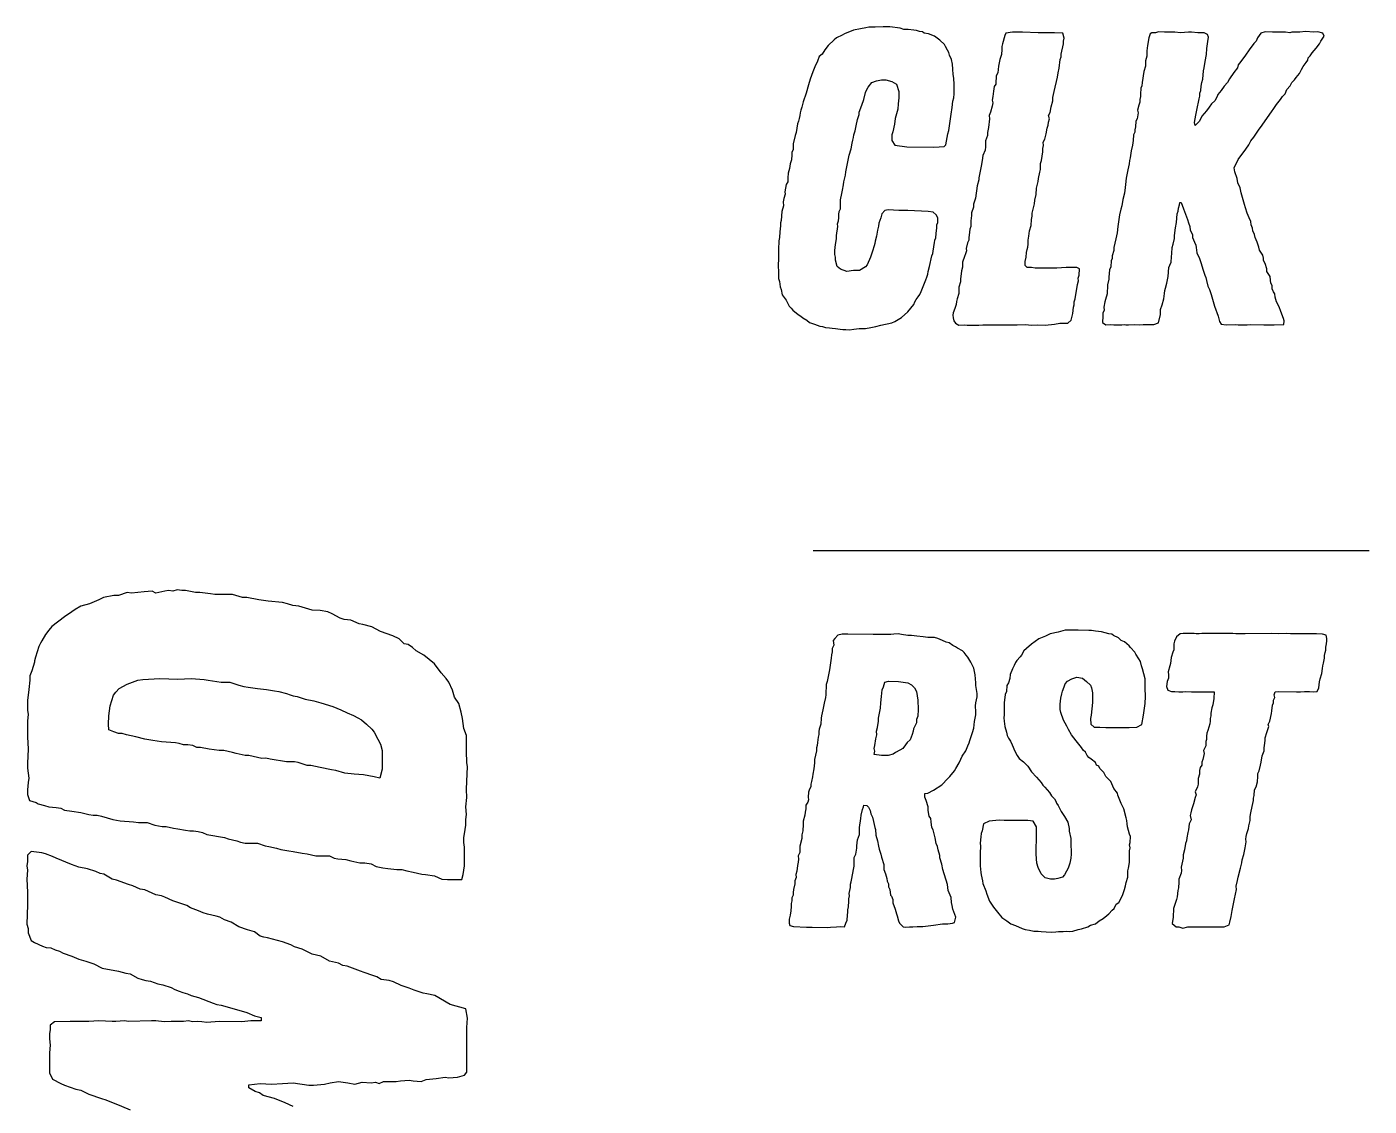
# Model space of a CAD drawing. Extents: x 21.5 to 68.8, y -31.2 to -10.6.
# Drawn here: x 59.603 to 64.135, y -27.529 to -23.886 of the extents above; entities that cross this region are included whole.
import ezdxf

# ---------------------------------------------------------------- set-up
doc = ezdxf.new("R2010")
doc.units = 0
doc.layers.add('Special_Silkscreen_Paths', color=7, linetype='CONTINUOUS')

msp = doc.modelspace()

# ---------------------------------------------------------------- linework, layer by layer
at = {"layer": 'Special_Silkscreen_Paths', "color": 7}
for points in [[(62.380997, -24.908753), (62.395108, -24.905931), (62.413453, -24.90452), (62.43462, -24.90452), (62.452964, -24.900287), (62.469897, -24.897464), (62.486831, -24.893231), (62.523519, -24.884764), (62.533397, -24.880531), (62.555975, -24.86642), (62.577142, -24.848076), (62.598308, -24.822676), (62.601131, -24.814209), (62.605364, -24.805742), (62.612419, -24.797276), (62.618064, -24.788809), (62.622297, -24.778931), (62.629353, -24.761998), (62.637819, -24.73942), (62.642053, -24.730953), (62.644875, -24.721076), (62.646286, -24.711198), (62.650519, -24.694265), (62.658986, -24.658987), (62.661808, -24.65052), (62.666042, -24.620887), (62.667453, -24.615242), (62.668864, -24.605365), (62.671686, -24.598309), (62.673097, -24.582787), (62.675919, -24.564442), (62.675919, -24.554565), (62.678742, -24.546098), (62.678742, -24.530576), (62.673097, -24.520698), (62.663219, -24.51082), (62.646286, -24.509409), (62.577142, -24.505176), (62.547508, -24.505176), (62.510819, -24.503765), (62.499531, -24.505176), (62.489653, -24.516465), (62.486831, -24.530576), (62.479775, -24.54892), (62.478364, -24.558798), (62.475542, -24.571498), (62.471308, -24.592665), (62.467075, -24.609598), (62.465664, -24.616654), (62.464253, -24.62512), (62.458608, -24.643465), (62.451553, -24.66322), (62.440264, -24.68862), (62.43462, -24.695676), (62.414864, -24.708376), (62.393697, -24.708376), (62.37112, -24.711198), (62.349953, -24.704142), (62.338664, -24.694265), (62.33302, -24.673098), (62.33302, -24.66322), (62.331608, -24.654754), (62.331608, -24.640642), (62.33302, -24.620887), (62.337253, -24.601131), (62.337253, -24.589842), (62.341486, -24.560209), (62.340075, -24.550331), (62.342897, -24.540454), (62.344308, -24.530576), (62.344308, -24.519287), (62.34572, -24.509409), (62.349953, -24.499531), (62.349953, -24.469898), (62.354186, -24.448731), (62.357008, -24.437443), (62.359831, -24.419098), (62.361242, -24.40922), (62.366886, -24.386643), (62.368297, -24.375354), (62.379586, -24.318909), (62.386642, -24.297743), (62.389464, -24.277987), (62.392286, -24.268109), (62.393697, -24.259643), (62.395108, -24.249765), (62.399342, -24.237065), (62.403575, -24.220132), (62.407808, -24.198965), (62.413453, -24.182032), (62.413453, -24.173565), (62.42192, -24.149576), (62.428975, -24.131232), (62.43462, -24.107243), (62.438853, -24.097365), (62.443086, -24.088898), (62.455786, -24.073376), (62.471308, -24.067732), (62.488242, -24.06491), (62.503764, -24.06491), (62.523519, -24.070554), (62.539042, -24.079021), (62.547508, -24.104421), (62.547508, -24.125587), (62.544686, -24.145343), (62.543275, -24.163687), (62.534808, -24.194732), (62.531986, -24.214487), (62.526342, -24.239887), (62.523519, -24.249765), (62.523519, -24.26952), (62.533397, -24.285043), (62.574319, -24.290687), (62.663219, -24.292098), (62.682975, -24.290687), (62.699908, -24.289276), (62.705553, -24.283632), (62.712608, -24.246943), (62.71543, -24.235654), (62.723897, -24.180621), (62.726719, -24.158043), (62.729542, -24.136876), (62.732364, -24.125587), (62.733775, -24.111476), (62.733775, -24.080432), (62.732364, -24.059265), (62.730953, -24.046565), (62.729542, -24.028221), (62.72813, -24.011287), (62.725308, -23.995765), (62.718253, -23.981654), (62.71543, -23.971776), (62.711197, -23.964721), (62.704142, -23.952021), (62.701319, -23.944965), (62.685797, -23.930854), (62.667453, -23.916743), (62.647697, -23.909687), (62.632175, -23.906865), (62.62653, -23.902632), (62.616653, -23.901221), (62.606775, -23.898399), (62.598308, -23.896987), (62.578553, -23.894165), (62.564442, -23.894165), (62.551742, -23.889932), (62.516464, -23.885699), (62.493886, -23.885699), (62.467075, -23.88711), (62.445908, -23.88711), (62.436031, -23.888521), (62.417686, -23.892754), (62.393697, -23.896987), (62.364064, -23.909687), (62.355597, -23.913921), (62.337253, -23.922387), (62.328786, -23.929443), (62.309031, -23.949199), (62.297742, -23.96331), (62.287864, -23.977421), (62.277986, -23.985887), (62.272342, -24.00141), (62.263875, -24.021165), (62.25682, -24.038098), (62.248353, -24.062087), (62.242709, -24.081843), (62.234242, -24.110065), (62.224364, -24.138287), (62.220131, -24.156632), (62.215897, -24.166509), (62.214486, -24.176387), (62.213075, -24.184854), (62.210253, -24.194732), (62.208842, -24.204609), (62.204609, -24.213076), (62.203197, -24.227187), (62.200375, -24.242709), (62.197553, -24.252587), (62.190497, -24.280809), (62.190497, -24.300565), (62.186264, -24.309032), (62.186264, -24.317498), (62.184853, -24.334432), (62.18062, -24.348543), (62.177798, -24.364065), (62.173564, -24.379587), (62.173564, -24.385232), (62.172153, -24.389465), (62.172153, -24.40922), (62.166509, -24.417687), (62.162275, -24.443087), (62.163686, -24.450143), (62.159453, -24.465665), (62.156631, -24.476954), (62.158042, -24.489654), (62.152398, -24.509409), (62.149575, -24.539043), (62.148164, -24.547509), (62.148164, -24.557387), (62.145342, -24.577142), (62.143931, -24.596898), (62.14252, -24.608187), (62.141109, -24.63782), (62.141109, -24.674509), (62.139698, -24.684387), (62.139698, -24.697087), (62.141109, -24.708376), (62.141109, -24.735187), (62.143931, -24.745065), (62.146753, -24.763409), (62.149575, -24.771876), (62.153809, -24.79022), (62.166509, -24.808565), (62.176386, -24.82832), (62.183442, -24.835376), (62.189086, -24.842431), (62.207431, -24.856542), (62.215897, -24.862187), (62.222953, -24.867831), (62.237064, -24.876298), (62.245531, -24.883353), (62.262464, -24.888998), (62.280809, -24.896053), (62.289275, -24.897464), (62.299153, -24.900287), (62.313264, -24.901698), (62.321731, -24.903109), (62.33302, -24.90452), (62.348542, -24.905931), (62.35842, -24.907342), (62.368297, -24.907342)], [(62.749296, -24.893231), (62.76764, -24.89182), (62.777518, -24.893231), (62.817029, -24.893231), (62.83114, -24.89182), (62.946851, -24.89182), (62.975073, -24.890409), (62.994829, -24.893231), (63.015995, -24.89182), (63.041395, -24.893231), (63.07244, -24.888998), (63.090784, -24.886176), (63.117595, -24.886176), (63.128884, -24.876298), (63.134529, -24.85372), (63.137351, -24.832553), (63.138762, -24.824087), (63.138762, -24.814209), (63.142995, -24.804331), (63.150051, -24.754942), (63.154284, -24.743653), (63.152873, -24.733776), (63.155695, -24.723898), (63.157106, -24.702731), (63.14864, -24.698498), (63.111951, -24.698498), (63.080906, -24.699909), (63.007529, -24.699909), (62.994829, -24.698498), (62.980718, -24.698498), (62.973662, -24.691442), (62.973662, -24.677331), (62.976484, -24.66322), (62.977895, -24.647698), (62.980718, -24.63782), (62.982129, -24.629354), (62.98354, -24.619476), (62.98354, -24.605365), (62.986362, -24.592665), (62.987773, -24.57432), (62.993418, -24.555976), (62.994829, -24.53622), (62.997651, -24.524931), (62.997651, -24.515054), (63.003295, -24.492476), (63.004706, -24.482598), (63.006118, -24.471309), (63.010351, -24.451554), (63.011762, -24.430387), (63.017406, -24.407809), (63.018818, -24.397932), (63.023051, -24.376765), (63.025873, -24.366887), (63.025873, -24.347132), (63.028695, -24.337254), (63.032929, -24.30762), (63.032929, -24.296332), (63.035751, -24.286454), (63.03434, -24.275165), (63.039984, -24.265287), (63.044218, -24.246943), (63.048451, -24.227187), (63.051273, -24.217309), (63.052684, -24.207432), (63.055506, -24.196143), (63.052684, -24.184854), (63.058329, -24.174976), (63.061151, -24.155221), (63.066795, -24.135465), (63.066795, -24.124176), (63.071029, -24.104421), (63.082317, -24.055032), (63.08514, -24.040921), (63.087962, -24.025398), (63.092195, -23.995765), (63.095017, -23.987298), (63.095017, -23.977421), (63.103484, -23.943554), (63.103484, -23.933676), (63.104895, -23.923799), (63.100662, -23.906865), (63.07244, -23.905454), (63.017406, -23.905454), (62.965195, -23.904043), (62.931329, -23.904043), (62.908751, -23.906865), (62.904518, -23.915332), (62.897462, -23.943554), (62.89464, -23.952021), (62.89464, -23.961899), (62.893229, -23.978832), (62.887584, -23.995765), (62.883351, -24.018343), (62.88194, -24.040921), (62.876295, -24.050798), (62.876295, -24.059265), (62.874884, -24.069143), (62.874884, -24.079021), (62.86924, -24.087487), (62.866418, -24.10301), (62.865007, -24.121354), (62.862184, -24.132643), (62.865007, -24.142521), (62.862184, -24.153809), (62.85654, -24.173565), (62.852307, -24.184854), (62.853718, -24.196143), (62.849484, -24.225776), (62.846662, -24.242709), (62.846662, -24.252587), (62.839607, -24.270932), (62.839607, -24.290687), (62.838195, -24.301976), (62.83114, -24.32032), (62.828318, -24.337254), (62.825495, -24.355598), (62.817029, -24.395109), (62.817029, -24.402165), (62.811384, -24.42192), (62.80574, -24.464254), (62.798684, -24.484009), (62.798684, -24.493887), (62.79304, -24.513643), (62.79304, -24.522109), (62.791629, -24.531987), (62.790218, -24.540454), (62.790218, -24.560209), (62.787396, -24.568676), (62.784573, -24.588431), (62.783162, -24.596898), (62.783162, -24.605365), (62.778929, -24.615242), (62.774696, -24.633587), (62.776107, -24.642054), (62.771873, -24.651931), (62.769051, -24.660398), (62.761996, -24.680154), (62.761996, -24.697087), (62.759173, -24.709787), (62.756351, -24.728131), (62.75494, -24.736598), (62.75494, -24.746476), (62.749296, -24.76482), (62.749296, -24.785987), (62.743651, -24.804331), (62.74224, -24.812798), (62.740829, -24.822676), (62.736596, -24.836787), (62.730951, -24.850898), (62.72954, -24.859364), (62.730951, -24.867831), (62.732362, -24.877709), (62.738007, -24.886176)], [(63.246005, -24.89182), (63.260116, -24.890409), (63.272816, -24.89182), (63.299627, -24.89182), (63.309505, -24.890409), (63.313738, -24.89182), (63.322205, -24.89182), (63.341961, -24.890409), (63.358894, -24.89182), (63.371594, -24.890409), (63.408283, -24.890409), (63.423805, -24.884764), (63.430861, -24.856542), (63.430861, -24.839609), (63.436505, -24.824087), (63.44215, -24.804331), (63.443561, -24.785987), (63.444972, -24.776109), (63.447794, -24.767642), (63.452027, -24.750709), (63.456261, -24.728131), (63.459083, -24.698498), (63.461905, -24.690031), (63.466138, -24.680154), (63.467549, -24.661809), (63.468961, -24.65052), (63.470372, -24.630765), (63.473194, -24.619476), (63.477427, -24.59972), (63.477427, -24.591254), (63.478838, -24.581376), (63.481661, -24.564442), (63.484483, -24.546098), (63.487305, -24.516465), (63.490127, -24.507998), (63.491538, -24.49812), (63.494361, -24.486831), (63.495772, -24.478365), (63.500005, -24.478365), (63.508472, -24.499531), (63.521172, -24.53622), (63.525405, -24.547509), (63.529638, -24.560209), (63.531049, -24.571498), (63.538105, -24.58702), (63.538105, -24.596898), (63.545161, -24.61242), (63.549394, -24.622298), (63.550805, -24.630765), (63.553627, -24.649109), (63.562094, -24.667454), (63.567738, -24.684387), (63.573383, -24.704142), (63.580438, -24.723898), (63.583261, -24.732365), (63.586083, -24.742242), (63.590316, -24.760587), (63.59596, -24.771876), (63.601605, -24.788809), (63.612894, -24.82832), (63.625594, -24.862187), (63.629827, -24.880531), (63.635472, -24.888998), (63.652405, -24.89182), (63.683449, -24.890409), (63.693327, -24.89182), (63.72296, -24.89182), (63.73566, -24.890409), (63.779405, -24.89182), (63.814683, -24.89182), (63.847138, -24.890409), (63.848549, -24.877709), (63.845727, -24.870653), (63.83726, -24.846664), (63.831616, -24.831142), (63.821738, -24.814209), (63.817505, -24.798687), (63.816094, -24.787398), (63.81186, -24.780342), (63.807627, -24.770465), (63.807627, -24.759176), (63.803394, -24.750709), (63.801983, -24.740831), (63.800571, -24.728131), (63.789283, -24.711198), (63.789283, -24.702731), (63.783638, -24.684387), (63.777994, -24.674509), (63.777994, -24.666042), (63.776583, -24.656165), (63.765294, -24.639231), (63.762471, -24.629354), (63.756827, -24.61242), (63.749771, -24.596898), (63.74836, -24.58702), (63.742716, -24.57432), (63.741305, -24.565854), (63.737071, -24.554565), (63.73566, -24.543276), (63.730016, -24.530576), (63.72296, -24.515054), (63.717316, -24.496709), (63.714494, -24.48542), (63.703205, -24.445909), (63.698972, -24.428976), (63.691916, -24.412043), (63.689094, -24.397932), (63.682038, -24.375354), (63.679216, -24.361243), (63.693327, -24.33302), (63.718727, -24.299154), (63.728605, -24.283632), (63.73566, -24.270932), (63.745538, -24.258232), (63.76106, -24.234243), (63.77376, -24.217309), (63.783638, -24.203198), (63.804805, -24.172154), (63.813271, -24.160865), (63.821738, -24.148165), (63.835849, -24.131232), (63.842905, -24.121354), (63.851371, -24.111476), (63.857016, -24.097365), (63.868305, -24.084665), (63.873949, -24.073376), (63.882416, -24.06491), (63.88806, -24.056443), (63.899349, -24.043743), (63.906405, -24.029632), (63.912049, -24.019754), (63.921927, -24.005643), (63.927571, -23.998587), (63.928982, -23.990121), (63.936038, -23.983065), (63.943094, -23.973187), (63.955794, -23.957665), (63.967082, -23.943554), (63.971316, -23.933676), (63.982605, -23.916743), (63.978371, -23.906865), (63.961438, -23.902632), (63.948738, -23.904043), (63.920516, -23.901221), (63.90076, -23.904043), (63.873949, -23.904043), (63.866894, -23.905454), (63.852783, -23.904043), (63.809038, -23.904043), (63.783638, -23.902632), (63.769527, -23.906865), (63.758238, -23.922387), (63.754005, -23.933676), (63.745538, -23.942143), (63.730016, -23.96331), (63.717316, -23.981654), (63.701794, -24.002821), (63.693327, -24.01411), (63.690505, -24.023987), (63.677805, -24.03951), (63.663694, -24.060676), (63.656638, -24.073376), (63.645349, -24.086076), (63.635472, -24.100187), (63.624183, -24.114298), (63.62136, -24.121354), (63.614305, -24.135465), (63.603016, -24.145343), (63.594549, -24.156632), (63.586083, -24.169332), (63.570561, -24.187676), (63.562094, -24.204609), (63.547983, -24.218721), (63.545161, -24.208843), (63.549394, -24.183443), (63.553627, -24.166509), (63.560683, -24.128409), (63.563505, -24.119943), (63.563505, -24.110065), (63.566327, -24.100187), (63.567738, -24.086076), (63.570561, -24.073376), (63.573383, -24.062087), (63.576205, -24.033865), (63.577616, -24.023987), (63.581849, -24.002821), (63.586083, -23.978832), (63.587494, -23.959076), (63.590316, -23.935087), (63.593138, -23.920976), (63.588905, -23.911099), (63.577616, -23.905454), (63.556449, -23.905454), (63.535283, -23.904043), (63.525405, -23.904043), (63.498594, -23.905454), (63.478838, -23.904043), (63.443561, -23.904043), (63.423805, -23.902632), (63.413927, -23.905454), (63.401227, -23.905454), (63.395583, -23.909687), (63.39135, -23.922387), (63.387116, -23.949199), (63.384294, -23.966132), (63.384294, -23.984476), (63.380061, -23.999998), (63.380061, -24.018343), (63.374416, -24.036687), (63.368772, -24.073376), (63.367361, -24.084665), (63.364538, -24.093132), (63.363127, -24.112887), (63.363127, -24.121354), (63.360305, -24.131232), (63.360305, -24.139698), (63.357483, -24.149576), (63.35325, -24.166509), (63.354661, -24.176387), (63.351838, -24.196143), (63.347605, -24.204609), (63.346194, -24.222954), (63.343372, -24.232832), (63.343372, -24.241298), (63.339138, -24.249765), (63.337727, -24.26952), (63.336316, -24.285043), (63.332083, -24.304798), (63.32785, -24.327376), (63.326438, -24.337254), (63.325027, -24.348543), (63.320794, -24.368298), (63.31515, -24.39652), (63.312327, -24.417687), (63.310916, -24.427565), (63.309505, -24.44732), (63.303861, -24.468487), (63.299627, -24.489654), (63.296805, -24.500943), (63.292572, -24.520698), (63.286927, -24.560209), (63.284105, -24.581376), (63.279872, -24.601131), (63.272816, -24.630765), (63.272816, -24.640642), (63.267172, -24.658987), (63.267172, -24.667454), (63.26435, -24.67592), (63.262939, -24.695676), (63.258705, -24.705553), (63.255883, -24.730953), (63.255883, -24.738009), (63.25165, -24.756353), (63.25165, -24.766231), (63.250239, -24.77752), (63.250239, -24.787398), (63.244594, -24.805742), (63.243183, -24.814209), (63.23895, -24.832553), (63.240361, -24.842431), (63.236127, -24.852309), (63.236127, -24.862187), (63.234716, -24.883353)], [(61.091237, -26.383562), (61.089121, -26.368746), (61.089121, -26.358162), (61.087004, -26.343345), (61.087004, -26.277729), (61.078537, -26.254445), (61.074304, -26.220579), (61.070071, -26.199412), (61.061604, -26.169779), (61.046787, -26.148612), (61.040437, -26.125328), (61.027737, -26.097812), (61.019271, -26.085112), (61.002337, -26.066062), (60.979054, -26.036428), (60.94307, -26.006795), (60.91767, -25.991978), (60.90497, -25.981395), (60.890154, -25.970812), (60.877454, -25.968695), (60.86052, -25.951762), (60.839354, -25.941178), (60.79702, -25.926361), (60.767387, -25.911545), (60.737753, -25.903078), (60.725053, -25.900961), (60.697537, -25.888261), (60.674253, -25.886145), (60.661553, -25.881911), (60.634037, -25.867095), (60.61922, -25.860745), (60.59382, -25.856511), (60.566303, -25.854395), (60.521853, -25.841695), (60.500686, -25.839578), (60.483753, -25.833228), (60.46682, -25.828995), (60.418136, -25.824761), (60.386386, -25.820528), (60.34617, -25.812061), (60.331353, -25.812061), (60.297486, -25.801478), (60.238219, -25.801478), (60.223403, -25.799361), (60.187419, -25.795128), (60.172603, -25.795128), (60.138736, -25.788778), (60.126036, -25.788778), (60.111219, -25.786661), (60.096402, -25.790895), (60.081586, -25.788778), (60.068886, -25.790895), (60.039252, -25.797245), (60.026552, -25.790895), (59.999036, -25.793011), (59.956702, -25.797245), (59.941886, -25.795128), (59.912252, -25.805711), (59.897435, -25.805711), (59.861452, -25.812061), (59.846635, -25.820528), (59.814885, -25.833228), (59.785252, -25.841695), (59.766202, -25.852278), (59.755619, -25.860745), (59.730219, -25.877678), (59.687885, -25.909428), (59.677302, -25.922128), (59.666718, -25.936945), (59.654018, -25.958112), (59.649785, -25.966578), (59.643435, -25.977162), (59.632852, -26.013145), (59.628618, -26.025845), (59.628618, -26.030078), (59.620152, -26.059712), (59.613802, -26.076645), (59.613802, -26.091462), (59.609568, -26.123212), (59.607452, -26.142262), (59.605335, -26.159195), (59.605335, -26.193062), (59.607452, -26.205762), (59.605335, -26.229045), (59.605335, -26.281962), (59.607452, -26.324295), (59.605335, -26.370862), (59.605335, -26.387796), (59.609568, -26.421662), (59.607452, -26.436479), (59.605335, -26.461879), (59.605335, -26.476696), (59.611685, -26.497862), (59.634968, -26.504212), (59.641318, -26.508446), (59.662485, -26.514796), (59.677302, -26.519029), (59.702702, -26.521146), (59.717519, -26.523262), (59.730219, -26.529612), (59.755619, -26.533846), (59.785252, -26.538079), (59.812769, -26.544429), (59.827585, -26.546546), (59.840285, -26.546546), (59.855102, -26.550779), (59.893202, -26.561362), (59.918602, -26.565596), (59.963052, -26.569829), (59.979986, -26.571946), (60.009619, -26.571946), (60.035019, -26.580413), (60.060419, -26.584646), (60.073119, -26.584646), (60.098519, -26.590996), (60.113336, -26.593113), (60.138736, -26.597346), (60.153553, -26.599463), (60.166253, -26.599463), (60.181069, -26.601579), (60.195886, -26.605813), (60.210703, -26.612163), (60.269969, -26.622746), (60.282669, -26.626979), (60.312303, -26.633329), (60.325003, -26.637563), (60.339819, -26.641796), (60.382153, -26.641796), (60.407553, -26.650263), (60.420253, -26.652379), (60.445653, -26.658729), (60.46047, -26.662963), (60.487986, -26.667196), (60.502803, -26.669313), (60.532436, -26.675663), (60.54937, -26.677779), (60.579003, -26.684129), (60.62557, -26.684129), (60.640387, -26.692596), (60.653087, -26.694713), (60.680603, -26.696829), (60.697537, -26.701063), (60.72717, -26.707413), (60.744103, -26.707413), (60.76527, -26.711646), (60.782204, -26.720113), (60.805487, -26.724346), (60.82242, -26.726463), (60.852054, -26.730696), (60.868987, -26.730696), (60.88592, -26.734929), (60.907087, -26.739163), (60.93672, -26.745513), (60.94942, -26.747629), (60.979054, -26.751863), (61.004454, -26.762446), (61.023504, -26.764563), (61.072187, -26.764563), (61.076421, -26.747629), (61.080654, -26.717996), (61.080654, -26.654496), (61.078537, -26.639679), (61.078537, -26.622746), (61.080654, -26.610046), (61.084887, -26.580413), (61.084887, -26.561362), (61.087004, -26.544429), (61.084887, -26.519029), (61.089121, -26.487279), (61.087004, -26.459762), (61.089121, -26.432246)], [(62.304799, -26.926644), (62.316088, -26.925233), (62.337254, -26.923822), (62.349954, -26.922411), (62.364065, -26.923822), (62.368299, -26.911122), (62.372532, -26.901244), (62.373943, -26.884311), (62.375354, -26.874433), (62.375354, -26.865966), (62.376765, -26.856089), (62.378176, -26.837744), (62.378176, -26.829278), (62.380999, -26.8194), (62.379588, -26.810933), (62.383821, -26.791178), (62.383821, -26.779889), (62.386643, -26.771422), (62.388054, -26.760133), (62.393699, -26.7305), (62.396521, -26.719211), (62.396521, -26.689578), (62.402165, -26.678289), (62.404988, -26.658533), (62.404988, -26.650067), (62.40781, -26.630311), (62.414865, -26.611967), (62.414865, -26.587978), (62.419099, -26.558345), (62.42051, -26.547056), (62.424743, -26.5273), (62.427565, -26.518833), (62.428976, -26.513189), (62.438854, -26.5146), (62.444499, -26.520245), (62.450143, -26.531533), (62.452965, -26.542822), (62.45861, -26.554111), (62.461432, -26.568222), (62.465665, -26.587978), (62.468487, -26.595033), (62.469899, -26.614789), (62.475543, -26.633133), (62.478365, -26.651478), (62.481187, -26.661356), (62.486832, -26.678289), (62.488243, -26.688167), (62.49671, -26.713567), (62.49671, -26.7305), (62.502354, -26.744611), (62.506587, -26.760133), (62.507999, -26.770011), (62.512232, -26.778478), (62.512232, -26.788355), (62.516465, -26.798233), (62.519287, -26.816578), (62.52211, -26.820811), (62.526343, -26.8321), (62.526343, -26.843389), (62.53481, -26.864555), (62.539043, -26.880078), (62.541865, -26.887133), (62.546099, -26.904066), (62.548921, -26.911122), (62.561621, -26.923822), (62.570087, -26.925233), (62.582787, -26.923822), (62.594076, -26.923822), (62.609598, -26.922411), (62.627943, -26.922411), (62.664632, -26.918178), (62.694265, -26.913944), (62.71261, -26.913944), (62.728132, -26.911122), (62.735187, -26.909711), (62.739421, -26.891366), (62.729543, -26.864555), (62.726721, -26.851855), (62.72531, -26.841978), (62.723898, -26.825044), (62.714021, -26.801055), (62.711198, -26.7813), (62.695676, -26.7305), (62.692854, -26.712156), (62.685798, -26.690989), (62.685798, -26.682522), (62.680154, -26.664178), (62.677332, -26.652889), (62.673098, -26.643011), (62.670276, -26.623256), (62.667454, -26.614789), (62.663221, -26.596444), (62.658987, -26.587978), (62.656165, -26.569633), (62.654754, -26.558345), (62.64911, -26.549878), (62.646287, -26.531533), (62.646287, -26.518833), (62.639232, -26.497667), (62.634998, -26.486378), (62.634998, -26.473678), (62.644876, -26.472267), (62.664632, -26.462389), (62.692854, -26.444045), (62.71261, -26.422878), (62.719665, -26.415822), (62.735187, -26.397478), (62.739421, -26.389011), (62.750709, -26.370667), (62.756354, -26.357967), (62.760587, -26.348089), (62.773287, -26.329745), (62.780343, -26.312811), (62.784576, -26.302934), (62.787398, -26.294467), (62.790221, -26.284589), (62.795865, -26.267656), (62.800098, -26.253545), (62.802921, -26.230967), (62.807154, -26.208389), (62.807154, -26.198511), (62.805743, -26.177345), (62.807154, -26.167467), (62.811387, -26.147712), (62.811387, -26.136423), (62.807154, -26.109612), (62.807154, -26.099734), (62.804332, -26.072923), (62.800098, -26.050345), (62.790221, -26.030589), (62.780343, -26.013656), (62.774698, -26.006601), (62.767643, -25.998134), (62.761998, -25.992489), (62.745065, -25.982612), (62.73801, -25.978378), (62.729543, -25.974145), (62.716843, -25.965678), (62.706965, -25.962856), (62.694265, -25.957212), (62.678743, -25.950156), (62.667454, -25.947334), (62.644876, -25.947334), (62.629354, -25.944512), (62.608187, -25.943101), (62.589843, -25.940278), (62.577143, -25.940278), (62.555976, -25.937456), (62.544687, -25.934634), (62.530576, -25.936045), (62.520699, -25.937456), (62.460021, -25.937456), (62.375354, -25.936045), (62.355599, -25.936045), (62.341488, -25.938867), (62.33161, -25.950156), (62.325965, -25.957212), (62.327376, -25.972734), (62.321732, -25.984023), (62.321732, -25.995312), (62.320321, -26.005189), (62.31891, -26.016478), (62.313265, -26.055989), (62.309032, -26.078567), (62.304799, -26.0955), (62.301977, -26.105378), (62.301977, -26.113845), (62.300565, -26.132189), (62.300565, -26.140656), (62.299154, -26.149123), (62.294921, -26.168878), (62.290688, -26.191456), (62.286454, -26.211211), (62.285043, -26.219678), (62.283632, -26.239434), (62.277988, -26.256367), (62.276577, -26.264834), (62.276577, -26.274711), (62.275165, -26.283178), (62.272343, -26.301522), (62.270932, -26.3114), (62.269521, -26.319867), (62.269521, -26.329745), (62.262465, -26.359378), (62.262465, -26.370667), (62.259643, -26.390422), (62.256821, -26.408767), (62.25541, -26.417234), (62.252588, -26.432756), (62.249765, -26.442633), (62.249765, -26.4511), (62.245532, -26.459567), (62.24271, -26.469445), (62.241299, -26.486378), (62.24271, -26.494845), (62.239888, -26.503311), (62.232832, -26.513189), (62.232832, -26.525889), (62.231421, -26.537178), (62.23001, -26.547056), (62.224365, -26.566811), (62.224365, -26.5781), (62.222954, -26.599267), (62.220132, -26.613378), (62.220132, -26.626078), (62.213077, -26.651478), (62.213077, -26.672644), (62.207432, -26.683933), (62.208843, -26.695222), (62.207432, -26.7051), (62.20461, -26.716389), (62.203199, -26.736144), (62.198965, -26.747433), (62.200377, -26.757311), (62.196143, -26.7686), (62.196143, -26.778478), (62.19191, -26.798233), (62.190499, -26.808111), (62.190499, -26.816578), (62.186265, -26.826455), (62.186265, -26.836333), (62.183443, -26.8448), (62.183443, -26.854678), (62.182032, -26.8702), (62.180621, -26.884311), (62.176388, -26.898422), (62.176388, -26.911122), (62.17921, -26.919589), (62.19191, -26.922411), (62.235654, -26.925233), (62.253999, -26.925233)], [(63.061153, -26.942166), (63.076675, -26.940755), (63.086553, -26.939344), (63.102075, -26.939344), (63.111953, -26.937933), (63.124653, -26.939344), (63.13453, -26.937933), (63.152875, -26.932289), (63.164164, -26.930878), (63.18533, -26.923822), (63.193797, -26.918178), (63.21073, -26.913944), (63.22343, -26.904066), (63.237541, -26.8956), (63.24883, -26.885722), (63.255886, -26.880078), (63.267175, -26.867378), (63.27423, -26.861733), (63.281286, -26.847622), (63.289753, -26.841978), (63.302453, -26.817989), (63.309508, -26.798233), (63.31233, -26.785533), (63.315153, -26.774244), (63.320797, -26.7559), (63.320797, -26.734733), (63.322208, -26.726267), (63.326441, -26.706511), (63.326441, -26.667), (63.327853, -26.657122), (63.326441, -26.647244), (63.327853, -26.638778), (63.329264, -26.619022), (63.326441, -26.610556), (63.319386, -26.586567), (63.317975, -26.576689), (63.316564, -26.5654), (63.315153, -26.555522), (63.306686, -26.525889), (63.298219, -26.507545), (63.28693, -26.479322), (63.285519, -26.472267), (63.272819, -26.456745), (63.262941, -26.432756), (63.246008, -26.415822), (63.238953, -26.403122), (63.226253, -26.389011), (63.222019, -26.381956), (63.214964, -26.377722), (63.21073, -26.369256), (63.196619, -26.357967), (63.188153, -26.352322), (63.182508, -26.345267), (63.176864, -26.333978), (63.169808, -26.326922), (63.164164, -26.318456), (63.145819, -26.295878), (63.130297, -26.276123), (63.120419, -26.257778), (63.114775, -26.246489), (63.103486, -26.226734), (63.093608, -26.199923), (63.092197, -26.190045), (63.092197, -26.1717), (63.093608, -26.151945), (63.097842, -26.137834), (63.099253, -26.127956), (63.104897, -26.113845), (63.10913, -26.103967), (63.116186, -26.094089), (63.131708, -26.087034), (63.148642, -26.081389), (63.166986, -26.084212), (63.181097, -26.0955), (63.193797, -26.1082), (63.19803, -26.116667), (63.200853, -26.1336), (63.200853, -26.166056), (63.196619, -26.2098), (63.193797, -26.221089), (63.195208, -26.239434), (63.206497, -26.249311), (63.226253, -26.249311), (63.246008, -26.250723), (63.32503, -26.250723), (63.35043, -26.249311), (63.367364, -26.240845), (63.373008, -26.2098), (63.378652, -26.170289), (63.380064, -26.1463), (63.378652, -26.118078), (63.378652, -26.087034), (63.370186, -26.053167), (63.365953, -26.043289), (63.36313, -26.027767), (63.357486, -26.0193), (63.347608, -26.003778), (63.343375, -25.996723), (63.329264, -25.981201), (63.32503, -25.975556), (63.309508, -25.961445), (63.298219, -25.957212), (63.288341, -25.948745), (63.271408, -25.940278), (63.265764, -25.936045), (63.255886, -25.934634), (63.231897, -25.927578), (63.21073, -25.926167), (63.19803, -25.923345), (63.188153, -25.923345), (63.152875, -25.921934), (63.10913, -25.921934), (63.085142, -25.928989), (63.058331, -25.934634), (63.042808, -25.943101), (63.020231, -25.951567), (62.994831, -25.969912), (62.977897, -25.984023), (62.969431, -25.992489), (62.960964, -26.006601), (62.956731, -26.012245), (62.945442, -26.024945), (62.941208, -26.032), (62.936975, -26.041878), (62.931331, -26.053167), (62.922864, -26.071512), (62.921453, -26.085623), (62.91722, -26.099734), (62.911575, -26.109612), (62.910164, -26.129367), (62.905931, -26.139245), (62.903108, -26.167467), (62.903108, -26.208389), (62.901697, -26.218267), (62.903108, -26.229556), (62.90452, -26.2479), (62.910164, -26.266245), (62.912986, -26.277534), (62.91722, -26.287411), (62.924275, -26.297289), (62.92992, -26.309989), (62.938386, -26.331156), (62.946853, -26.345267), (62.953908, -26.355145), (62.968019, -26.366434), (62.982131, -26.381956), (62.994831, -26.4003), (63.011764, -26.418645), (63.027286, -26.436989), (63.032931, -26.445456), (63.039986, -26.452511), (63.055508, -26.470856), (63.062564, -26.482145), (63.072442, -26.492022), (63.076675, -26.499078), (63.079497, -26.506133), (63.085142, -26.5146), (63.095019, -26.534356), (63.106308, -26.551289), (63.117597, -26.571045), (63.12183, -26.592211), (63.12183, -26.600678), (63.127475, -26.626078), (63.127475, -26.648656), (63.128886, -26.668411), (63.128886, -26.678289), (63.127475, -26.6924), (63.124653, -26.709333), (63.119008, -26.726267), (63.113364, -26.736144), (63.106308, -26.748844), (63.099253, -26.7559), (63.083731, -26.760133), (63.072442, -26.762955), (63.059742, -26.762955), (63.041397, -26.758722), (63.027286, -26.744611), (63.017408, -26.723444), (63.013175, -26.709333), (63.010353, -26.678289), (63.010353, -26.648656), (63.011764, -26.638778), (63.011764, -26.586567), (63.000475, -26.566811), (62.982131, -26.5654), (62.903108, -26.5654), (62.886175, -26.563989), (62.852308, -26.566811), (62.832553, -26.576689), (62.82832, -26.599267), (62.825497, -26.609144), (62.824086, -26.620433), (62.821264, -26.6416), (62.822675, -26.651478), (62.821264, -26.675467), (62.821264, -26.7178), (62.824086, -26.740378), (62.825497, -26.748844), (62.829731, -26.7686), (62.831142, -26.777067), (62.84102, -26.802467), (62.843842, -26.813755), (62.85372, -26.837744), (62.86642, -26.8575), (62.880531, -26.874433), (62.894642, -26.892778), (62.911575, -26.904066), (62.925686, -26.913944), (62.941208, -26.919589), (62.963786, -26.929466), (62.973664, -26.932289), (62.987775, -26.935111), (63.003297, -26.937933), (63.017408, -26.937933), (63.027286, -26.939344)], [(63.50565, -26.928055), (63.522583, -26.923822), (63.645349, -26.923822), (63.662283, -26.916766), (63.665105, -26.9083), (63.669338, -26.888544), (63.672161, -26.868789), (63.680627, -26.829278), (63.687683, -26.798233), (63.686272, -26.786944), (63.690505, -26.767189), (63.693327, -26.7559), (63.700383, -26.726267), (63.704616, -26.707922), (63.706027, -26.698044), (63.711672, -26.6797), (63.715905, -26.657122), (63.720138, -26.637367), (63.718727, -26.627489), (63.720138, -26.619022), (63.721549, -26.609144), (63.727194, -26.592211), (63.728605, -26.582333), (63.731427, -26.573867), (63.732838, -26.5654), (63.732838, -26.551289), (63.735661, -26.538589), (63.739894, -26.517422), (63.744127, -26.497667), (63.744127, -26.4892), (63.746949, -26.480733), (63.748361, -26.460978), (63.754005, -26.4511), (63.758238, -26.434167), (63.759649, -26.415822), (63.759649, -26.405945), (63.763883, -26.397478), (63.768116, -26.377722), (63.770938, -26.367845), (63.773761, -26.346678), (63.780816, -26.329745), (63.780816, -26.319867), (63.782227, -26.3114), (63.783638, -26.294467), (63.783638, -26.286), (63.789283, -26.267656), (63.796338, -26.2479), (63.793516, -26.240845), (63.79916, -26.229556), (63.804805, -26.204156), (63.806216, -26.194278), (63.809038, -26.175934), (63.81186, -26.167467), (63.81186, -26.159), (63.816094, -26.149123), (63.814683, -26.140656), (63.817505, -26.130778), (63.830205, -26.129367), (63.889472, -26.130778), (63.903583, -26.130778), (63.916283, -26.129367), (63.933216, -26.129367), (63.945916, -26.130778), (63.960027, -26.129367), (63.965671, -26.116667), (63.967083, -26.096912), (63.969905, -26.087034), (63.975549, -26.068689), (63.97696, -26.051756), (63.978371, -26.043289), (63.981194, -26.033412), (63.984016, -26.016478), (63.984016, -26.008012), (63.986838, -25.998134), (63.988249, -25.989667), (63.988249, -25.979789), (63.991071, -25.968501), (63.992483, -25.958623), (63.992483, -25.950156), (63.98966, -25.938867), (63.97696, -25.936045), (63.957205, -25.934634), (63.869716, -25.934634), (63.857016, -25.933223), (63.827383, -25.934634), (63.806216, -25.933223), (63.715905, -25.934634), (63.684861, -25.934634), (63.674983, -25.933223), (63.570561, -25.933223), (63.560683, -25.934634), (63.550805, -25.934634), (63.54375, -25.933223), (63.507061, -25.933223), (63.497183, -25.934634), (63.484483, -25.944512), (63.477427, -25.960034), (63.476016, -25.968501), (63.476016, -25.988256), (63.471783, -25.996723), (63.466139, -26.015067), (63.464727, -26.034823), (63.461905, -26.043289), (63.456261, -26.063045), (63.457672, -26.072923), (63.457672, -26.084212), (63.453439, -26.0955), (63.450616, -26.112434), (63.45485, -26.125134), (63.46755, -26.129367), (63.478839, -26.129367), (63.49295, -26.130778), (63.50565, -26.130778), (63.515527, -26.129367), (63.535283, -26.130778), (63.611483, -26.130778), (63.610072, -26.153356), (63.60725, -26.174523), (63.604427, -26.1844), (63.600194, -26.202745), (63.600194, -26.211211), (63.598783, -26.221089), (63.598783, -26.229556), (63.597372, -26.238023), (63.590316, -26.2606), (63.587494, -26.270478), (63.586083, -26.280356), (63.586083, -26.291645), (63.583261, -26.2987), (63.583261, -26.312811), (63.576205, -26.328334), (63.577616, -26.338211), (63.573383, -26.359378), (63.570561, -26.367845), (63.570561, -26.377722), (63.564916, -26.386189), (63.562094, -26.396067), (63.562094, -26.408767), (63.557861, -26.422878), (63.557861, -26.442633), (63.555038, -26.4511), (63.547983, -26.468033), (63.550805, -26.477911), (63.547983, -26.487789), (63.542338, -26.508956), (63.535283, -26.528711), (63.532461, -26.538589), (63.53105, -26.548467), (63.533872, -26.562578), (63.526816, -26.576689), (63.525405, -26.596444), (63.522583, -26.604911), (63.519761, -26.623256), (63.51835, -26.633133), (63.515527, -26.643011), (63.511294, -26.664178), (63.507061, -26.681111), (63.507061, -26.6924), (63.500005, -26.722033), (63.501416, -26.733322), (63.500005, -26.7432), (63.49295, -26.762955), (63.49295, -26.772833), (63.491539, -26.792589), (63.488716, -26.801055), (63.487305, -26.822222), (63.484483, -26.8321), (63.474605, -26.861733), (63.473194, -26.891366), (63.470372, -26.912533), (63.483072, -26.923822), (63.49295, -26.923822)], [(60.80337, -26.392029), (60.794904, -26.421662), (60.775854, -26.417429), (60.73987, -26.411079), (60.70812, -26.408962), (60.67637, -26.404729), (60.646737, -26.396262), (60.63192, -26.394146), (60.59382, -26.385679), (60.56207, -26.379329), (60.54937, -26.379329), (60.519736, -26.368746), (60.507036, -26.366629), (60.47952, -26.366629), (60.424486, -26.358162), (60.40967, -26.353929), (60.39697, -26.356046), (60.382153, -26.351812), (60.35252, -26.345462), (60.339819, -26.345462), (60.310186, -26.339112), (60.297486, -26.334879), (60.267853, -26.328529), (60.253036, -26.328529), (60.219169, -26.324295), (60.189536, -26.317945), (60.176836, -26.317945), (60.164136, -26.311595), (60.147203, -26.309479), (60.132386, -26.309479), (60.117569, -26.305245), (60.104869, -26.303129), (60.058302, -26.298895), (60.028669, -26.294662), (60.001152, -26.290429), (59.971519, -26.281962), (59.939769, -26.275612), (59.924952, -26.271379), (59.912252, -26.271379), (59.897435, -26.265029), (59.880502, -26.258679), (59.878385, -26.239629), (59.880502, -26.212112), (59.884735, -26.178245), (59.895319, -26.142262), (59.903785, -26.131678), (59.914369, -26.118978), (59.941886, -26.104162), (59.977869, -26.091462), (59.994802, -26.089345), (60.051952, -26.085112), (60.113336, -26.087228), (60.157786, -26.085112), (60.202236, -26.089345), (60.214936, -26.091462), (60.259386, -26.097812), (60.289019, -26.097812), (60.318653, -26.108395), (60.335586, -26.112628), (60.350403, -26.114745), (60.382153, -26.118978), (60.411786, -26.123212), (60.439303, -26.127445), (60.45412, -26.129562), (60.47952, -26.135912), (60.49222, -26.140145), (60.502803, -26.144379), (60.515503, -26.146495), (60.54302, -26.154962), (60.572653, -26.161312), (60.595937, -26.167662), (60.636153, -26.180362), (60.66367, -26.190945), (60.684837, -26.201529), (60.706003, -26.209995), (60.72082, -26.218462), (60.73352, -26.224812), (60.750453, -26.239629), (60.767387, -26.256562), (60.775854, -26.267145), (60.788554, -26.290429), (60.79702, -26.307362), (60.80337, -26.328529)], [(62.488243, -26.345267), (62.464254, -26.342445), (62.465665, -26.331156), (62.464254, -26.321278), (62.465665, -26.3114), (62.469899, -26.288823), (62.472721, -26.276123), (62.47131, -26.263423), (62.475543, -26.250723), (62.478365, -26.229556), (62.478365, -26.219678), (62.482599, -26.1971), (62.485421, -26.185811), (62.486832, -26.167467), (62.488243, -26.1463), (62.491065, -26.123723), (62.495299, -26.113845), (62.499532, -26.098323), (62.512232, -26.094089), (62.546099, -26.0955), (62.577143, -26.099734), (62.589843, -26.106789), (62.599721, -26.116667), (62.606776, -26.129367), (62.61101, -26.159), (62.612421, -26.190045), (62.61101, -26.212623), (62.606776, -26.223911), (62.606776, -26.2352), (62.596899, -26.254956), (62.595487, -26.263423), (62.592665, -26.274711), (62.58561, -26.293056), (62.575732, -26.301522), (62.570087, -26.309989), (62.56021, -26.321278), (62.550332, -26.326922), (62.536221, -26.335389), (62.527754, -26.341034), (62.510821, -26.345267)]]:
    msp.add_lwpolyline(points, close=True, dxfattribs=at)
for points in [[(62.257603, -25.653821), (63.050235, -25.653821), (64.135003, -25.653821)], [(60.502803, -27.530794), (60.475286, -27.518094), (60.439303, -27.503278), (60.401203, -27.492694), (60.388503, -27.484228), (60.373686, -27.479994), (60.35252, -27.467294), (60.35252, -27.456711), (60.39062, -27.452477), (60.42872, -27.454594), (60.46682, -27.452477), (60.502803, -27.450361), (60.55572, -27.458827), (60.570537, -27.458827), (60.608637, -27.454594), (60.627687, -27.450361), (60.655203, -27.446127), (60.686953, -27.450361), (60.710237, -27.454594), (60.735637, -27.448244), (60.76527, -27.450361), (60.780087, -27.448244), (60.792787, -27.452477), (60.807604, -27.446127), (60.849937, -27.446127), (60.864754, -27.444011), (60.894387, -27.441894), (60.907087, -27.444011), (60.934604, -27.446127), (60.951537, -27.439777), (60.985404, -27.435544), (61.015037, -27.431311), (61.027737, -27.433427), (61.057371, -27.431311), (61.080654, -27.424961), (61.089121, -27.414377), (61.089121, -27.264094), (61.091237, -27.232344), (61.084887, -27.200594), (61.031971, -27.185777), (60.981171, -27.156144), (60.953654, -27.149794), (60.940954, -27.147677), (60.91132, -27.137094), (60.894387, -27.130744), (60.86687, -27.122277), (60.84147, -27.109577), (60.826654, -27.105344), (60.799137, -27.10111), (60.78432, -27.092644), (60.77162, -27.08841), (60.741987, -27.077827), (60.729287, -27.073594), (60.684837, -27.05666), (60.67002, -27.054544), (60.655203, -27.046077), (60.62557, -27.039727), (60.595937, -27.022793), (60.566303, -27.016443), (60.532436, -26.99951), (60.507036, -26.991043), (60.494336, -26.984693), (60.46682, -26.97411), (60.41602, -26.96141), (60.40332, -26.959293), (60.39062, -26.95506), (60.37157, -26.940243), (60.348286, -26.933893), (60.318653, -26.92331), (60.293253, -26.908493), (60.269969, -26.900027), (60.255153, -26.89156), (60.242453, -26.887327), (60.212819, -26.880977), (60.198003, -26.876743), (60.183186, -26.870393), (60.155669, -26.85981), (60.142969, -26.851343), (60.109102, -26.84076), (60.096402, -26.836527), (60.068886, -26.823826), (60.058302, -26.819593), (60.039252, -26.81536), (60.001152, -26.798426), (59.986336, -26.79631), (59.960936, -26.785726), (59.946119, -26.781493), (59.905902, -26.766676), (59.891085, -26.762443), (59.863569, -26.74551), (59.850869, -26.743393), (59.836052, -26.737043), (59.808535, -26.728576), (59.778902, -26.722226), (59.753502, -26.71376), (59.702702, -26.692593), (59.690002, -26.686243), (59.666718, -26.677776), (59.654018, -26.673543), (59.618035, -26.66931), (59.605335, -26.68201), (59.605335, -26.703176), (59.603218, -26.717993), (59.605335, -26.73281), (59.603218, -26.762443), (59.605335, -26.806893), (59.605335, -26.849227), (59.603218, -26.914843), (59.607452, -26.92966), (59.607452, -26.944477), (59.618035, -26.969877), (59.628618, -26.976227), (59.656135, -26.988927), (59.668835, -26.99316), (59.683652, -26.995277), (59.698468, -27.001627), (59.713285, -27.00586), (59.725985, -27.01221), (59.755619, -27.022793), (59.778902, -27.033377), (59.802185, -27.039727), (59.829702, -27.048194), (59.857219, -27.06301), (59.912252, -27.073594), (59.937652, -27.079944), (59.952469, -27.08206), (59.977869, -27.096877), (59.992686, -27.10111), (60.005386, -27.105344), (60.020202, -27.10746), (60.045602, -27.115927), (60.062536, -27.12016), (60.090052, -27.128627), (60.102752, -27.134977), (60.117569, -27.141327), (60.130269, -27.14556), (60.145086, -27.149794), (60.157786, -27.156144), (60.183186, -27.162494), (60.231869, -27.181544), (60.244569, -27.185777), (60.259386, -27.187894), (60.318653, -27.204827), (60.34617, -27.213294), (60.37157, -27.223877), (60.394853, -27.230227), (60.394853, -27.24081), (60.35887, -27.24081), (60.329236, -27.245044), (60.253036, -27.242927), (60.210703, -27.24716), (60.193769, -27.245044), (60.178953, -27.242927), (60.162019, -27.245044), (60.149319, -27.24081), (60.132386, -27.242927), (60.090052, -27.242927), (60.066769, -27.245044), (60.039252, -27.24081), (60.024436, -27.24081), (59.946119, -27.242927), (59.933419, -27.24081), (59.903785, -27.242927), (59.891085, -27.242927), (59.846635, -27.24081), (59.812769, -27.242927), (59.749269, -27.242927), (59.696352, -27.245044), (59.681535, -27.255627), (59.681535, -27.270444), (59.679418, -27.285261), (59.679418, -27.302194), (59.681535, -27.323361), (59.679418, -27.348761), (59.679418, -27.416494), (59.690002, -27.437661), (59.717519, -27.452477), (59.730219, -27.458827), (59.768319, -27.471528), (59.785252, -27.475761), (59.812769, -27.488461), (59.855102, -27.503278), (59.869919, -27.507511), (59.922836, -27.528678), (59.952469, -27.541378)]]:
    msp.add_lwpolyline(points, dxfattribs=at)

doc.saveas('drawing.dxf')
